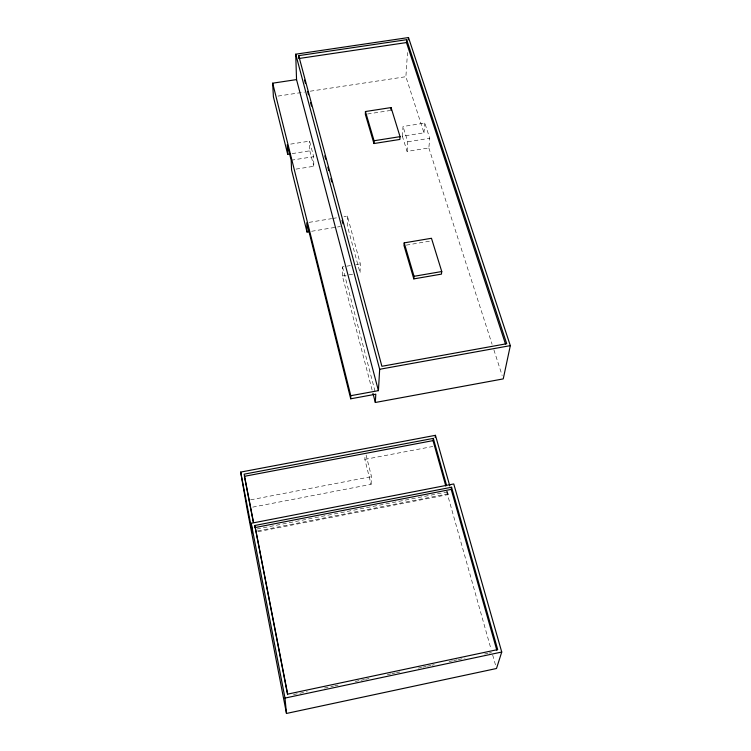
<?xml version="1.0" encoding="UTF-8"?>
<svg xmlns="http://www.w3.org/2000/svg" width="751" height="751" viewBox="0 0 751 751"><rect width="100%" height="100%" fill="white"/><g stroke="black" fill="none" stroke-linecap="round" stroke-linejoin="round"><path stroke-width="0.56" stroke-dasharray="3.75 2.82" d="M372.102 390.051L342.39 275.964L342.494 266.905L350.304 265.582M347.394 216.044L347.244 225.375L360.058 272.942L360.339 263.873L347.394 216.044L344.005 216.607M252.702 507.132L371.069 484.339L364.855 459.387L365.061 454.89M371.069 484.339L371.501 476.641L366.037 454.787M402.367 136.222L403.024 126.497L424.822 123.089L429.75 138.287L428.84 147.956L407.089 151.42L402.367 136.222L423.968 132.814L405.887 76.696L407.502 52.523M407.089 151.42L407.793 141.761L403.024 126.497M423.968 132.814L424.822 123.089M257.415 530.995L448.009 493.82L448.366 491.717L257.18 528.967M293.528 694.572L307.262 691.662M324.413 688.019L333.566 686.076M334.711 685.832L338.147 685.1M355.307 681.467L359.879 680.49M361.024 680.246L364.451 679.524M365.596 679.279L369.032 678.547M387.338 674.661L390.764 673.938M391.909 673.694L395.345 672.962M396.481 672.718L399.917 671.995M418.223 668.108L421.649 667.376M422.794 667.132L426.23 666.409M427.375 666.165L430.802 665.433M431.947 665.189L434.238 664.71M449.107 661.547L452.543 660.824M453.679 660.58L457.115 659.847M458.26 659.613L465.122 658.148M484.573 654.027L488 653.295M489.145 653.051L491.436 652.563M258.119 531.661L450.891 494.045M250.609 499.828L371.501 476.641M364.855 459.387L432.783 446.488M355.88 264.634L360.339 263.873M342.39 275.964L353.43 274.077M406.253 245.136L431.196 240.921M309.036 222.371L331.595 218.654M332.721 218.466L338.363 217.537M311.618 231.28L340.344 226.511M296.007 169.116L313.824 166.281L313.655 156.668L309.59 141.141L287.276 144.633M292.12 153.608L309.797 150.82L309.59 141.141M291.172 160.226L313.655 156.668M407.793 141.761L429.75 138.287M367.577 114.002L389.807 110.566M278.011 96.09L304.502 92.073M310.266 91.2L405.887 76.696M428.84 147.956L492.102 344.315M493.905 349.891L502.175 375.556M447.389 491.605L448.009 493.82M446.629 491.398L491.088 649.324M492.675 654.966L495.538 665.123M342.494 266.905L375.791 394.2M309.797 150.82L313.824 166.281"/><path stroke-width="1.13" d="M375.331 402.48L375.791 394.2L350.717 398.8L350.792 395.702L272.669 83.183L296.542 79.597L295.725 54.203L408.497 37.55L510.323 345.638L503.245 378.898L375.331 402.48L372.984 393.44M365.446 111.533L365.352 114.349L373.951 143.535L399.879 139.442L400.058 136.654L391.064 107.571L365.446 111.533L374.064 140.756L373.951 143.535M390.914 110.397L391.064 107.571M350.792 395.702L378.42 390.642L379.668 369.285L295.725 54.203M406.469 42.572L406.657 39.69L298.691 55.649L298.776 58.531L406.469 42.572L505.479 343.967M408.347 39.85L408.497 37.55M404.198 242.873L403.991 245.511L413.82 278.893L441.438 274.124L441.757 271.533L431.468 238.274L404.198 242.873L414.054 276.302L413.82 278.893M445.822 486.057L433.017 440.612L433.318 438.396L244.141 474.172L253.538 522.508M435.139 437.504L435.449 435.317L240.677 472.088L246.948 508.239L286.478 713.45L496.486 668.503L501.743 652.028L453.754 483.954L251.219 523.278L252.383 532.778L240.677 472.088M496.833 650.225L451.191 489.389L451.567 487.239L254.842 525.484L287.586 694.647M286.478 713.45L284.995 698.073L501.743 652.028M255.087 527.559L451.191 489.389M433.017 440.612L244.413 476.312L253.331 522.255M379.668 369.285L510.323 345.638M414.054 276.302L441.757 271.533M289.905 153.955L287.699 154.302L287.276 144.633L291.172 160.226L291.557 169.829L307.018 232.04L309.318 231.665M374.064 140.756L400.058 136.654M406.657 39.69L506.718 343.723L381.884 366.291L298.691 55.649M451.567 487.239L497.697 649.587L287.661 694.131L254.842 525.484M435.449 435.317L449.802 485.944M433.318 438.396L446.479 485.052M304.53 80.038L305.441 83.436M307.563 91.359L308.464 94.757M310.585 102.68L311.496 106.079M324.817 155.889L325.727 159.287M327.849 167.21L328.75 170.608M330.872 178.531L331.782 181.93M342.08 220.418L342.982 223.817M296.542 79.597L378.42 390.642M350.717 398.8L306.774 222.747L307.018 232.04M287.699 154.302L273.402 96.795L272.669 83.183M251.219 523.278L284.995 698.073"/></g></svg>
